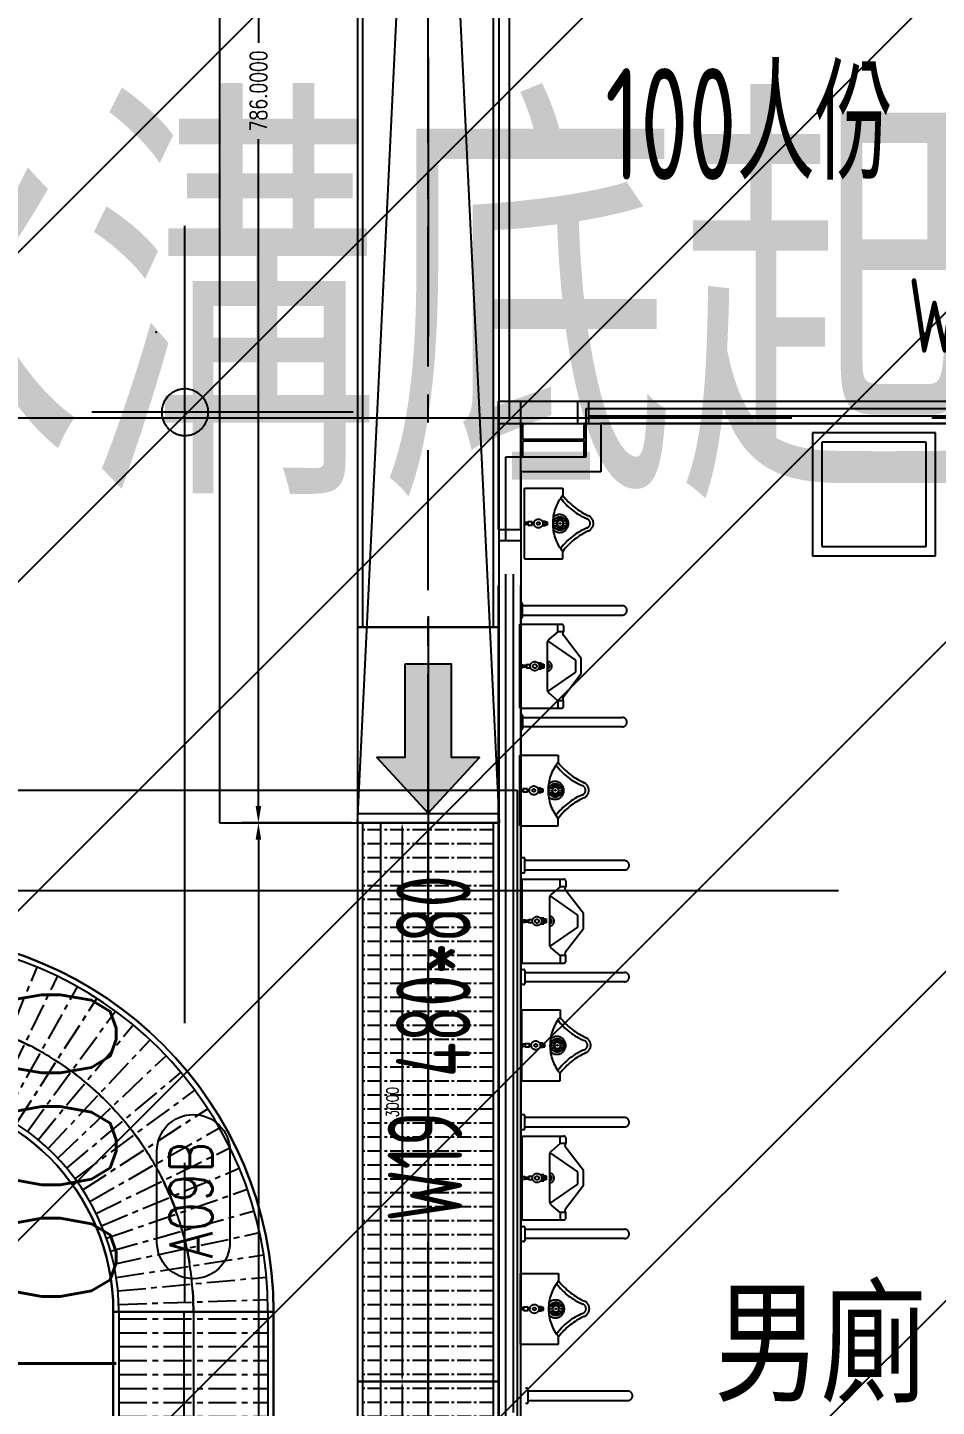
# Model space of a CAD drawing. Extents: x -40736 to 367926, y -65544 to 37405.
# Drawn here: x 345106 to 345594, y -50874 to -50134 of the extents above; entities that cross this region are included whole.
import ezdxf
from ezdxf.enums import TextEntityAlignment as Align

# ---------------------------------------------------------------- set-up
doc = ezdxf.new("R2010")
doc.units = 0
doc.header["$LTSCALE"] = 600
doc.header["$MEASUREMENT"] = 0
doc.linetypes.add('CENTER', pattern=[2, 1.25, -0.25, 0.25, -0.25])
doc.linetypes.add('CENTER2', pattern=[1.125, 0.75, -0.125, 0.125, -0.125])
doc.layers.get('0').update_dxf_attribs({"linetype": 'CONTINUOUS'})
doc.layers.get('DEFPOINTS').update_dxf_attribs({"linetype": 'CONTINUOUS'})
for name, color, linetype in [('0-1F_OHCV', 6, 'CONTINUOUS'), ('0-CV-DIM', 3, 'CONTINUOUS'), ('0-DC_Line', 142, 'CONTINUOUS'), ('0-架台', 232, 'CONTINUOUS'), ('0-機台細部', 7, 'CONTINUOUS'), ('0-機號', 4, 'CONTINUOUS'), ('0-滾筒細部', 3, 'CONTINUOUS'), ('0-維修步道', 253, 'CONTINUOUS'), ('1FL OHCV', 6, 'CONTINUOUS'), ('底圖', 253, 'CONTINUOUS'), ('規劃圖', 253, 'CONTINUOUS')]:
    doc.layers.add(name, color=color, linetype=linetype)
doc.styles.add('AEH', font='SIMPLEX.SHX', dxfattribs={"bigfont": 'AE.SHX'})
doc.styles.add('CHINESET', font='ISOCP.SHX', dxfattribs={"width": 0.7, "bigfont": 'CHINESET.SHX'})
doc.styles.get("Standard").update_dxf_attribs({"font": 'txt.shx', "width": 0.75, "bigfont": 'chineset.shx'})
doc.styles.add('SUNG', font='txt.shx', dxfattribs={"width": 0.8, "bigfont": 'chineset.shx'})
doc.dimstyles.get("Standard").update_dxf_attribs({"dimtxt": 0.18, "dimasz": 0.18, "dimexe": 0.18, "dimexo": 0.0625, "dimgap": 0.09, "dimtad": 0, "dimtih": 1, "dimtoh": 1, "dimdec": 4, "dimzin": 0, "dimdsep": 46, "dimtxsty": 'Standard', "dimcen": 0.09, "dimadec": 0, "dimazin": 0, "dimtfac": 1, "dimtdec": 4, "dimtofl": 0, "dimtmove": 0, "dimatfit": 3, "dimfxl": 0, "dimtolj": 1, "dimtzin": 0, "dimarcsym": 0})

# ---------------------------------------------------------------- blocks, each defined once
blk = doc.blocks.new('90curve')
for p, q in [((-1170, 0), (-2030, 0)), ((0, -1170), (0, -2030))]:
    blk.add_line(p, q)
for points in [[(-2030, 0), (-1170, 0), (-1170, 600), (-2030, 600)], [(0, -2030), (600, -2030), (600, -1170), (0, -1170)]]:
    blk.add_lwpolyline(points, close=True)
for radius in [2030, 1170]:
    blk.add_arc((0, 0), radius, 180, 270)
at = {"linetype": 'CENTER'}
blk.add_arc((0, 0), 1600, 180, 270, dxfattribs=at)
blk.add_point((0, 0))
blk = doc.blocks.new('CURVE_90')
for p, q in [((1600, 1170), (1600, 2030)), ((1600, 2000), (2200, 2000)), ((1600, 1200), (2200, 1200)), ((430, 0), (-430, 0)), ((-400, 0), (-400, -600)), ((400, 0), (400, -600))]:
    blk.add_line(p, q)
at = {"color": 1}
for p, q in [((1600, 1600), (2200, 1600)), ((0, 0), (0, -600))]:
    blk.add_line(p, q, dxfattribs=at)
for points in [[(1600, 1170), (2200, 1170), (2200, 2030), (1600, 2030)], [(-430, 0), (-430, -600), (430, -600), (430, 0)]]:
    blk.add_lwpolyline(points, close=True)
for radius in [2030, 2000, 1200, 1170]:
    blk.add_arc((1600, 0), radius, 90, 180)
at = {"color": 1, "linetype": 'CENTER'}
blk.add_arc((1600, 0), 1600, 90, 180, dxfattribs=at)
blk.add_point((1600, 0))
at = {"layer": '0-滾筒細部', "color": 1, "linetype": 'CENTER', "ltscale": 0.2}
for p, q in [((1560.7, 1199.4), (1534.6, 1998.9)), ((1637.5, 1200), (1637.5, 2000)), ((1712.5, 1200), (1712.5, 2000)), ((1787.5, 1200), (1787.5, 2000)), ((1862.5, 1200), (1862.5, 2000)), ((1937.5, 1200), (1937.5, 2000)), ((2012.5, 1200), (2012.5, 2000)), ((2087.5, 1200), (2087.5, 2000)), ((2162.5, 1200), (2162.5, 2000)), ((1274.9, 1155.1), (1058.1, 1925.2)), ((1345.2, 1172.6), (1175.3, 1954.4)), ((1416.5, 1185.9), (1294.1, 1976.5)), ((1488.4, 1194.8), (1414, 1991.3)), ((1205.7, 1133.4), (942.8, 1889)), ((1072, 1077.6), (719.9, 1796)), ((1138, 1107.5), (830, 1845.8)), ((1007.9, 1043.7), (613.1, 1739.6)), ((945.9, 1006.1), (509.9, 1676.8)), ((886.4, 964.7), (410.6, 1607.9)), ((829.4, 919.9), (315.7, 1533.2)), ((775.3, 871.7), (225.5, 1452.8)), ((724.2, 820.3), (140.3, 1367.2)), ((676.2, 765.9), (60.4, 1276.6)), ((631.7, 708.8), (-13.9, 1181.3)), ((590.6, 649), (-82.3, 1081.7)), ((553.3, 586.9), (-144.5, 978.1)), ((519.8, 522.6), (-200.4, 871)), ((490.2, 456.4), (-249.7, 760.7)), ((464.7, 388.6), (-292.2, 647.6)), ((443.3, 319.3), (-327.9, 532.2)), ((426.1, 248.9), (-356.5, 414.8)), ((413.2, 177.6), (-378, 296)), ((404.7, 105.6), (-392.2, 176)), ((400.6, 39.3), (-398.9, 65.4)), ((-400, -37.5), (400, -37.5)), ((-400, -112.5), (400, -112.5)), ((-400, -187.5), (400, -187.5)), ((-400, -262.5), (400, -262.5)), ((-400, -337.5), (400, -337.5)), ((-400, -412.5), (400, -412.5)), ((-400, -487.5), (400, -487.5)), ((-400, -562.5), (400, -562.5))]:
    blk.add_line(p, q, dxfattribs=at)
blk = doc.blocks.new('A$C77002C3D')
at = {"layer": '0-1F_OHCV'}
blk.add_line((6418.86639, 8783.91629), (27043.86633, 8783.91629), dxfattribs=at)
at = {"layer": '0-機號'}
blk.add_lwpolyline([(27906.84195, 8538.06339), (27416.94868, 8538.06339, -1), (27416.94868, 8929.76919), (27906.84195, 8929.76919, -1)], format="xyb", close=True, dxfattribs=at)
at = {"layer": '0-1F_OHCV', "xscale": -1}
blk.add_blockref('90curve', (27043.86633, 10333.91631), dxfattribs=at)
at = {"layer": '0-機台細部', "rotation": 180}
blk.add_blockref('CURVE_90', (28643.86633, 10333.91631), dxfattribs=at)
at = {"layer": '0-機號', "width": 0.8}
blk.add_text('A09B', height=230.4, dxfattribs=at).set_placement((27643.30888, 8747.61389), align=Align.MIDDLE)
blk = doc.blocks.new('platform')
at = {"layer": '0-架台'}
for p, q in [((3250, -10894.1), (44775.6, -10894.1)), ((44775.6, -10894.1), (44775.6, -38044.1))]:
    blk.add_line(p, q, dxfattribs=at)
blk = doc.blocks.new('MT_DC_Line')
at = {"layer": '0-維修步道'}
blk.add_lwpolyline([(31150, 10322), (91660, 10322), (91660, 11822), (31150, 11822)], close=True, dxfattribs=at)
blk = doc.blocks.new('roller_FF')
at = {"color": 1, "linetype": 'CENTER', "ltscale": 0.1}
blk.add_line((0, -350), (0, 350), dxfattribs=at)
blk = doc.blocks.new('*D93')
at = {"layer": '0-滾筒細部', "color": 0, "lineweight": -2}
for p, q in [((0, 360), (0, 120)), ((3000, 360), (3000, 120)), ((2970, 140), (30, 140))]:
    blk.add_line(p, q, dxfattribs=at)
at = {"layer": '0-滾筒細部', "color": 0}
for points in [[(30, 145), (30, 135), (0, 140)], [(2970, 145), (2970, 135), (3000, 140)]]:
    blk.add_solid(points, dxfattribs=at)
at = {"layer": 'DEFPOINTS', "color": 0}
for p in [(0, 380), (3000, 380), (0, 140)]:
    blk.add_point(p, dxfattribs=at)
at = {"layer": '0-滾筒細部', "color": 0, "insert": (1500, 192), "char_height": 64, "attachment_point": 5}
blk.add_mtext('\\A1;3000', dxfattribs=at)
blk = doc.blocks.new('*D508')
at = {"layer": '0-CV-DIM', "color": 0, "lineweight": -2}
for p, q in [((1110.95, 4653), (1051.96, 4653)), ((1060.96, 4644), (1060.96, 4285.87)), ((1060.96, 3876), (1060.96, 4234.12)), ((1110.95, 3867), (1051.96, 3867))]:
    blk.add_line(p, q, dxfattribs=at)
at = {"layer": '0-CV-DIM', "color": 0}
for points in [[(1059.46, 4644), (1062.46, 4644), (1060.96, 4653)], [(1059.46, 3876), (1062.46, 3876), (1060.96, 3867)]]:
    blk.add_solid(points, dxfattribs=at)
at = {"layer": 'DEFPOINTS', "color": 0}
for p in [(1060.96, 4653), (1114.08, 4653), (1114.08, 3867)]:
    blk.add_point(p, dxfattribs=at)
at = {"layer": '0-CV-DIM', "color": 0, "insert": (1060.96, 4260), "char_height": 9, "attachment_point": 5, "rotation": 90}
blk.add_mtext('\\A1;786.0000', dxfattribs=at)
blk = doc.blocks.new('GO-1')
blk.add_hatch(color=254).paths.add_polyline_path([(0, 0), (-2.75, -3), (-1.25, -3), (-1.25, -8), (1.25, -8), (1.25, -3), (2.75, -3)])
at = {"color": 254}
blk.add_lwpolyline([(1.25, -8), (1.25, -3), (2.75, -3), (0, 0), (-2.75, -3), (-1.25, -3), (-1.25, -8)], close=True, dxfattribs=at)
blk = doc.blocks.new('*D514')
at = {"layer": '0-CV-DIM', "color": 0, "lineweight": -2}
for p, q in [((1105.95, 3867), (1051.96, 3867)), ((1060.96, 3858), (1060.96, 3294)), ((1060.96, 2676), (1060.96, 3240)), ((1110.95, 2667), (1051.96, 2667))]:
    blk.add_line(p, q, dxfattribs=at)
at = {"layer": '0-CV-DIM', "color": 0}
for points in [[(1059.46, 3858), (1062.46, 3858), (1060.96, 3867)], [(1059.46, 2676), (1062.46, 2676), (1060.96, 2667)]]:
    blk.add_solid(points, dxfattribs=at)
at = {"layer": 'DEFPOINTS', "color": 0}
for p in [(1109.08, 3867), (1060.96, 2667), (1114.08, 2667)]:
    blk.add_point(p, dxfattribs=at)
at = {"layer": '0-CV-DIM', "color": 0, "insert": (1060.96, 3267), "char_height": 9, "attachment_point": 5, "rotation": 90}
blk.add_mtext('\\A1;1200.0000', dxfattribs=at)
blk = doc.blocks.new('A$C5B683CB5')
for p, q in [((0, 730), (6810, 730)), ((0, 30), (6810, 30))]:
    blk.add_line(p, q)
at = {"color": 1, "linetype": 'CENTER'}
blk.add_line((-1000, 380), (6810, 380), dxfattribs=at)
for points in [[(0, 760), (-1000, 760), (-1000, 0), (0, 0)], [(0, 0), (6810, 0), (6810, 760), (0, 760)]]:
    blk.add_lwpolyline(points, close=True)
blk = doc.blocks.new('CV_3000L_FF')
for p, q in [((0, 350), (3000, 350)), ((0, -350), (3000, -350))]:
    blk.add_line(p, q)
at = {"color": 1, "linetype": 'CENTER'}
blk.add_line((0, 0), (3000, 0), dxfattribs=at)
blk.add_lwpolyline([(0, -380), (3000, -380), (3000, 380), (0, 380)], close=True)
at = {"layer": '0-滾筒細部'}
for p in [(37.5, 0), (112.5, 0), (187.5, 0), (262.5, 0), (337.5, 0), (412.5, 0), (487.5, 0), (562.5, 0), (637.5, 0), (712.5, 0), (787.5, 0), (862.5, 0), (937.5, 0), (1012.5, 0), (1087.5, 0), (1162.5, 0), (1237.5, 0), (1312.5, 0), (1387.5, 0), (1462.5, 0), (1537.5, 0), (1612.5, 0), (1687.5, 0), (1762.5, 0), (1837.5, 0), (1912.5, 0), (1987.5, 0), (2062.5, 0), (2137.5, 0), (2212.5, 0), (2287.5, 0), (2362.5, 0), (2437.5, 0), (2512.5, 0), (2587.5, 0), (2662.5, 0), (2737.5, 0), (2812.5, 0), (2887.5, 0), (2962.5, 0)]:
    blk.add_blockref('roller_FF', p, dxfattribs=at)
dim = blk.add_linear_dim(base=(0, 140), p1=(3000, 380), p2=(0, 380), dimstyle='Standard', override={"dimscale": 20}, dxfattribs=at)
dim.commit()
dim.dimension.update_dxf_attribs({"geometry": '*D93', "text_midpoint": (1500, 192)})
blk = doc.blocks.new('A$C1C6605B1')
blk.add_lwpolyline([(1126.57952, 1467), (1126.57952, 3867)])
at = {"layer": '0-DC_Line', "linetype": 'CENTER'}
blk.add_line((1152.07952, 9978), (1152.07952, 1467), dxfattribs=at)
at = {"layer": '0-DC_Line'}
for p, q in [((1114.07952, 3867), (1152.07952, 4653)), ((1152.07952, 4653), (1190.07952, 3867))]:
    blk.add_line(p, q, dxfattribs=at)
blk.add_lwpolyline([(1190.07952, 1467), (1190.07952, 9918), (1114.07952, 9918), (1114.07952, 1467)], close=True, dxfattribs=at)
at = {"layer": '1FL OHCV'}
blk.add_line((1190.07952, 3867), (1114.07952, 3867), dxfattribs=at)
at = {"layer": '0-DC_Line', "xscale": 9.999999997671694, "yscale": 9.999999997671694, "zscale": 9.999999997671694, "rotation": 180}
blk.add_blockref('GO-1', (1152.07952, 3872.10844), dxfattribs=at)
at = {"layer": '0-機台細部', "xscale": 0.09999999997671694, "yscale": 0.09999999997671694, "zscale": 0.09999999997671694, "rotation": 90}
for name, p in [('A$C5B683CB5', (1190.07958, 3972.0001)), ('CV_3000L_FF', (1152.07952, 3567)), ('CV_3000L_FF', (1152.07952, 3267))]:
    blk.add_blockref(name, p, dxfattribs=at)
at = {"layer": '規劃圖', "xscale": 0.09999999997671694, "yscale": 0.09999999997671694, "zscale": 0.09999999997671694}
blk.add_blockref('platform', (-3277.72048, 4973.90789), dxfattribs=at)
at = {"layer": '規劃圖', "xscale": 0.09999999997671694, "yscale": 0.09999999997671694, "zscale": 0.09999999997671694, "rotation": 90}
for name, p in [('MT_DC_Line', (2222.27952, 751.99999)), ('A$C77002C3D', (1899.47115, 900.11336))]:
    blk.add_blockref(name, p, dxfattribs=at)
at = {"layer": '0-CV-DIM'}
for base, p1, p2, override, picture, middle in [((1060.96166, 4653), (1114.07952, 3867), (1114.07952, 4653), {"dimscale": 50, "dimtmove": 1}, '*D508', (1060.96166, 4260)), ((1060.96166, 2666.99999), (1109.07952, 3867), (1114.07952, 2666.99999), {"dimscale": 50}, '*D514', (1060.96166, 3266.99999))]:
    dim = blk.add_linear_dim(base=base, p1=p1, p2=p2, angle=90, dimstyle='Standard', override=override, dxfattribs=at)
    dim.commit()
    dim.dimension.update_dxf_attribs({"geometry": picture, "text_midpoint": middle})

msp = doc.modelspace()

# ---------------------------------------------------------------- hatches: boundary and pattern name
at = {"layer": '底圖'}
h = msp.add_hatch(dxfattribs=at)
h.set_pattern_fill('ANSI31', color=253, scale=1000, style=0)
h.set_pattern_definition([(45, (309308.72, -68899.45), (-88.38835, 88.38835), [])])
h.paths.add_polyline_path([(337466.29017, -53718.31705), (346391.28917, -53718.31705), (346391.28917, -49643.31765), (337466.29017, -49643.31765)])

# ---------------------------------------------------------------- linework, layer by layer
at = {"layer": '底圖', "linetype": 'CENTER2'}
for p, q in [((345364.77426, -50343.33166), (345364.77426, -50043.34478)), ((345190.55577, -50440.33166), (345190.55577, -50240.33166)), ((345358.78957, -50334.33166), (345401.28957, -50334.33166)), ((345358.78957, -50403.33166), (345358.78957, -50334.33166)), ((345370.78957, -50403.33166), (345370.78957, -50334.33166)), ((345401.28957, -50334.33166), (345401.28957, -50346.33166)), ((345401.28957, -50334.33166), (345881.28957, -50334.33166)), ((345407.28957, -50346.33166), (345407.28957, -50334.33166)), ((345280.76161, -50340.33166), (345140.55577, -50340.33166)), ((345190.55577, -51343.33166), (345190.55577, -50340.33166)), ((345405.78957, -50364.36706), (345405.78957, -50338.33166)), ((345405.78957, -50338.33166), (346376.78957, -50338.33166)), ((345407.28957, -50338.33166), (345875.28957, -50338.33166)), ((345407.28957, -50342.33166), (345875.28957, -50342.33166)), ((344391.28957, -50343.33166), (347391.28957, -50343.33166)), ((344391.28957, -50343.33166), (347391.28957, -50343.33166)), ((345358.78957, -50346.33166), (345401.28957, -50346.33166)), ((345370.78957, -50346.36706), (345370.78957, -50364.36706)), ((345371.88957, -50346.36706), (345370.78957, -50346.36706)), ((345371.88957, -50346.69586), (345370.78957, -50347.79586)), ((345371.88957, -50348.46362), (345370.78957, -50349.56362)), ((345371.88957, -50355.01706), (345371.88957, -50346.36706)), ((345401.28957, -50346.33166), (345881.28957, -50346.33166)), ((345405.78957, -50346.36706), (345404.68957, -50346.36706)), ((345404.68957, -50346.36706), (345404.68957, -50355.01706)), ((345405.78957, -50346.38343), (345404.68957, -50347.48343)), ((345405.78957, -50349.91896), (345404.68957, -50351.01896)), ((345405.78957, -50364.36706), (345405.78957, -50346.36706)), ((346368.7378, -50346.33166), (345413.78957, -50346.33166)), ((345413.78957, -50346.33166), (345413.78957, -50372.36706)), ((345371.88957, -50351.99916), (345370.78957, -50353.09916)), ((345371.88957, -50353.76692), (345370.78957, -50354.86692)), ((345371.88957, -50357.30246), (345370.78957, -50358.40246)), ((345404.68957, -50355.01706), (345371.88957, -50355.01706)), ((345371.88957, -50364.36706), (345371.88957, -50355.71706)), ((345371.88957, -50355.71706), (345404.68957, -50355.71706)), ((345374.17496, -50355.01706), (345373.47496, -50355.71706)), ((345375.94273, -50355.01706), (345375.24273, -50355.71706)), ((345379.47826, -50355.01706), (345378.77826, -50355.71706)), ((345381.24603, -50355.01706), (345380.54603, -50355.71706)), ((345384.78157, -50355.01706), (345384.08157, -50355.71706)), ((345386.54933, -50355.01706), (345385.84933, -50355.71706)), ((345390.08487, -50355.01706), (345389.38487, -50355.71706)), ((345391.85263, -50355.01706), (345391.15263, -50355.71706)), ((345395.38817, -50355.01706), (345394.68817, -50355.71706)), ((345397.15593, -50355.01706), (345396.45593, -50355.71706)), ((345400.69147, -50355.01706), (345399.99147, -50355.71706)), ((345402.45923, -50355.01706), (345401.75923, -50355.71706)), ((345405.78957, -50351.68673), (345404.68957, -50352.78673)), ((345405.78957, -50355.22226), (345404.68957, -50356.32226)), ((345404.68957, -50355.71706), (345404.68957, -50364.36706)), ((345405.78957, -50356.99003), (345404.68957, -50358.09003)), ((345593.3293, -50351.48898, 0.01), (345527.3293, -50351.48898, 0.01)), ((345527.3293, -50351.48898, 0.01), (345527.3293, -50417.48898, 0.01)), ((345588.3293, -50356.48898, 0.01), (345532.3293, -50356.48898, 0.01)), ((345532.3293, -50356.48898, 0.01), (345532.3293, -50412.48898, 0.01)), ((345588.3293, -50412.48898, 0.01), (345588.3293, -50356.48898, 0.01)), ((345593.3293, -50417.48898, 0.01), (345593.3293, -50351.48898, 0.01)), ((345362.78957, -50934.33166), (345362.78957, -50364.36706)), ((345362.78957, -50364.36706), (345405.78957, -50364.36706)), ((345371.88957, -50359.07023), (345370.78957, -50360.17023)), ((345371.88957, -50362.60576), (345370.78957, -50363.70576)), ((345370.78957, -50364.36706), (345371.88957, -50364.36706)), ((345405.78957, -50360.52556), (345404.68957, -50361.62556)), ((345405.78957, -50362.29333), (345404.68957, -50363.39333)), ((345404.68957, -50364.36706), (345405.78957, -50364.36706)), ((345413.78957, -50372.36706), (345370.78957, -50372.36706)), ((345370.78957, -50372.36706), (345370.78957, -50926.33166)), ((345372.76119, -50419.07988), (345372.76119, -50381.07988)), ((345372.76119, -50381.07988), (345393.26119, -50381.07988)), ((345393.26119, -50381.07988), (345393.26119, -50385.07988)), ((345373.03123, -50399.23687), (345372.76119, -50398.95618)), ((345373.03123, -50400.92289), (345372.76119, -50401.20358)), ((345373.03123, -50400.92289), (345373.03123, -50399.23687)), ((345374.50204, -50399.51757), (345373.03123, -50399.51757)), ((345374.50204, -50400.64219), (345373.03123, -50400.64219)), ((345376.91145, -50399.23687), (345374.50204, -50399.23687)), ((345374.50204, -50399.23687), (345374.50204, -50400.92289)), ((345374.50204, -50400.92289), (345376.91145, -50400.92289)), ((345376.91145, -50400.92289), (345376.91145, -50399.23687)), ((345376.91145, -50399.51757), (345377.91404, -50399.51757)), ((345377.91404, -50400.64219), (345376.91145, -50400.64219)), ((345384.12082, -50398.95618), (345382.38258, -50398.95618)), ((345382.38258, -50401.11002), (345384.12082, -50401.11002)), ((345382.56992, -50399.424), (345384.12082, -50399.424)), ((345382.5944, -50400.64219), (345384.12082, -50400.64219)), ((345384.12082, -50401.11002), (345384.12082, -50398.95618)), ((345385.19312, -50399.33044), (345384.12082, -50399.33044)), ((345384.12082, -50399.424), (345385.19312, -50399.424)), ((345385.19312, -50399.79827), (345384.12082, -50399.79827)), ((345384.12082, -50400.45506), (345385.19312, -50400.45506)), ((345384.12082, -50400.82932), (345385.19312, -50400.82932)), ((345385.19312, -50400.82932), (345385.19312, -50399.33044)), ((345388.69633, -50399.85973), (345390.58925, -50400.07621)), ((345390.58925, -50400.07621), (345388.69633, -50400.29269)), ((345390.75504, -50399.45747), (345389.00748, -50398.69849)), ((345389.00748, -50401.45393), (345390.75504, -50400.69495)), ((345389.22397, -50398.32353), (345390.75504, -50399.45747)), ((345390.75504, -50400.69495), (345389.22397, -50401.82889)), ((345391.20799, -50399.00452), (345390.07405, -50397.47345)), ((345390.07405, -50402.67897), (345391.20799, -50401.1479)), ((345390.44901, -50397.25696), (345391.20799, -50399.00452)), ((345391.20799, -50401.1479), (345390.44901, -50402.89546)), ((345391.82673, -50398.83873), (345391.61025, -50396.94581)), ((345391.61025, -50403.20661), (345391.82673, -50401.31369)), ((345392.04321, -50396.94581), (345391.82673, -50398.83873)), ((345391.82673, -50401.31369), (345392.04321, -50403.20661)), ((345392.44547, -50399.00452), (345393.20445, -50397.25696)), ((345393.57941, -50397.47345), (345392.44547, -50399.00452)), ((345393.20445, -50402.89546), (345392.44547, -50401.1479)), ((345392.44547, -50401.1479), (345393.57941, -50402.67897)), ((345392.89842, -50399.45747), (345394.42949, -50398.32353)), ((345394.64598, -50398.69849), (345392.89842, -50399.45747)), ((345394.42949, -50401.82889), (345392.89842, -50400.69495)), ((345392.89842, -50400.69495), (345394.64598, -50401.45393)), ((345393.06421, -50400.07621), (345394.95713, -50399.85973)), ((345394.95713, -50400.29269), (345393.06421, -50400.07621)), ((345358.78957, -50403.33166), (345370.78957, -50403.33166)), ((345358.78957, -50883.33166), (345358.78957, -50403.33166)), ((345370.78957, -50409.33166), (345358.78957, -50409.33166)), ((345362.78957, -50877.33166), (345362.78957, -50409.33166)), ((345366.78957, -50877.33166), (345366.78957, -50409.33166)), ((345370.78957, -50883.33166), (345370.78957, -50403.33166)), ((345393.26119, -50419.07988), (345393.26119, -50415.07988)), ((345532.3293, -50412.48898, 0.01), (345588.3293, -50412.48898, 0.01)), ((345372.76119, -50419.07988), (345393.26119, -50419.07988)), ((345527.3293, -50417.48898, 0.01), (345593.3293, -50417.48898, 0.01)), ((345371.25156, -50442.73408), (345370.25156, -50442.73408)), ((345371.75156, -50450.23408), (345371.75156, -50443.23408)), ((345425.25156, -50444.23408), (345371.75156, -50444.23408)), ((345370.25156, -50450.73408), (345371.25156, -50450.73408)), ((345371.75156, -50449.23408), (345425.25156, -50449.23408)), ((345370.25156, -50454.21601), (345392.72542, -50454.21601)), ((345370.25156, -50499.21601), (345370.25156, -50454.21601)), ((345390.7041, -50458.2352), (345385.96905, -50462.21128)), ((345390.7041, -50458.2352), (345390.7041, -50454.1693)), ((345393.72542, -50458.2352), (345390.7041, -50458.2352)), ((345393.38774, -50458.78476), (345393.72542, -50458.2352)), ((345403.25156, -50472.62516), (345393.44802, -50459.91915)), ((345393.72542, -50455.21601), (345393.72542, -50458.2352)), ((345384.89825, -50464.50872), (345384.89825, -50488.95944)), ((345400.23252, -50473.44249), (345385.24204, -50463.03239)), ((345370.25156, -50475.96137), (345371.87948, -50475.96137)), ((345371.64725, -50475.96137), (345371.64725, -50477.50679)), ((345371.87948, -50475.96137), (345371.87948, -50477.50679)), ((345373.62351, -50475.96137), (345373.62351, -50477.50679)), ((345375.94585, -50475.96137), (345373.62351, -50475.96137)), ((345373.97186, -50477.50679), (345373.97186, -50475.96137)), ((345381.87237, -50475.06598), (345380.09011, -50475.06598)), ((345381.87237, -50475.47384), (345380.36285, -50475.47384)), ((345380.62305, -50476.04262), (345381.87237, -50476.04262)), ((345381.87237, -50478.15682), (345381.87237, -50475.06598)), ((345381.87237, -50475.5551), (345383.14966, -50475.5551)), ((345383.16212, -50475.7992), (345381.88484, -50475.7992)), ((345383.14966, -50475.5551), (345383.14966, -50477.6693)), ((345400.23252, -50479.94282), (345400.23252, -50473.44249)), ((345403.25156, -50480.75537), (345403.25156, -50472.62516)), ((345371.87948, -50477.50679), (345370.25156, -50477.50679)), ((345371.87948, -50476.20513), (345373.62351, -50476.20513)), ((345373.62351, -50477.26143), (345371.87948, -50477.26143)), ((345373.62351, -50477.50679), (345375.94585, -50477.50679)), ((345380.22326, -50478.15682), (345381.87237, -50478.15682)), ((345381.87237, -50477.75055), (345380.47002, -50477.75055)), ((345380.644, -50477.26143), (345381.87237, -50477.26143)), ((345381.87237, -50476.6114), (345380.70985, -50476.6114)), ((345383.14966, -50477.6693), (345381.87237, -50477.6693)), ((345383.16212, -50476.36798), (345381.88484, -50476.36798)), ((345381.88484, -50476.93676), (345383.16212, -50476.93676)), ((345383.16212, -50477.42587), (345381.88484, -50477.42587)), ((345385.24204, -50490.35292), (345400.23252, -50479.94282)), ((345403.25156, -50480.75537), (345393.44463, -50493.54829)), ((345390.7041, -50495.23296), (345385.96905, -50491.25688)), ((345390.7041, -50495.23296), (345390.7041, -50499.21601)), ((345393.72542, -50495.23296), (345390.7041, -50495.23296)), ((345393.38592, -50494.67967), (345393.72542, -50495.23296)), ((345393.72542, -50498.21601), (345393.72542, -50495.23296)), ((345370.25156, -50499.21601), (345392.72542, -50499.21601)), ((345370.25156, -50502.73408), (345371.25156, -50502.73408)), ((345371.75156, -50503.23408), (345371.75156, -50510.23408)), ((345371.75156, -50504.23408), (345425.25156, -50504.23408)), ((345371.25156, -50510.73408), (345370.25156, -50510.73408)), ((345425.25156, -50509.23408), (345371.75156, -50509.23408)), ((345370.28271, -50562.39573), (345370.28271, -50524.39573)), ((345370.28271, -50524.39573), (345390.78271, -50524.39573)), ((345390.78271, -50524.39573), (345390.78271, -50528.39573)), ((345370.55276, -50542.55272), (345370.28271, -50542.27202)), ((345370.55276, -50544.23873), (345370.55276, -50542.55272)), ((345374.43298, -50542.55272), (345372.02357, -50542.55272)), ((345372.02357, -50542.55272), (345372.02357, -50544.23873)), ((345374.43298, -50544.23873), (345374.43298, -50542.55272)), ((345381.64234, -50542.27202), (345379.90411, -50542.27202)), ((345381.64234, -50544.42586), (345381.64234, -50542.27202)), ((345382.71465, -50542.64629), (345381.64234, -50542.64629)), ((345382.71465, -50544.14517), (345382.71465, -50542.64629)), ((345388.27657, -50542.77332), (345386.52901, -50542.01434)), ((345386.74549, -50541.63938), (345388.27657, -50542.77332)), ((345388.72952, -50542.32037), (345387.59558, -50540.78929)), ((345387.97054, -50540.57281), (345388.72952, -50542.32037)), ((345389.34826, -50542.15458), (345389.13177, -50540.26166)), ((345389.56474, -50540.26166), (345389.34826, -50542.15458)), ((345389.967, -50542.32037), (345390.72597, -50540.57281)), ((345391.10094, -50540.78929), (345389.967, -50542.32037)), ((345390.41994, -50542.77332), (345391.95102, -50541.63938)), ((345392.1675, -50542.01434), (345390.41994, -50542.77332)), ((345370.55276, -50544.23873), (345370.28271, -50544.51943)), ((345372.02357, -50542.83342), (345370.55276, -50542.83342)), ((345372.02357, -50543.95804), (345370.55276, -50543.95804)), ((345372.02357, -50544.23873), (345374.43298, -50544.23873)), ((345374.43298, -50542.83342), (345375.43556, -50542.83342)), ((345375.43556, -50543.95804), (345374.43298, -50543.95804)), ((345379.90411, -50544.42586), (345381.64234, -50544.42586)), ((345380.09144, -50542.73985), (345381.64234, -50542.73985)), ((345380.11592, -50543.95804), (345381.64234, -50543.95804)), ((345381.64234, -50542.73985), (345382.71465, -50542.73985)), ((345382.71465, -50543.11411), (345381.64234, -50543.11411)), ((345381.64234, -50543.77091), (345382.71465, -50543.77091)), ((345381.64234, -50544.14517), (345382.71465, -50544.14517)), ((345386.21786, -50543.17557), (345388.11078, -50543.39206)), ((345388.11078, -50543.39206), (345386.21786, -50543.60854)), ((345386.52901, -50544.76978), (345388.27657, -50544.0108)), ((345388.27657, -50544.0108), (345386.74549, -50545.14474)), ((345387.59558, -50545.99482), (345388.72952, -50544.46374)), ((345388.72952, -50544.46374), (345387.97054, -50546.2113)), ((345389.13177, -50546.52246), (345389.34826, -50544.62953)), ((345389.34826, -50544.62953), (345389.56474, -50546.52246)), ((345390.72597, -50546.2113), (345389.967, -50544.46374)), ((345389.967, -50544.46374), (345391.10094, -50545.99482)), ((345391.95102, -50545.14474), (345390.41994, -50544.0108)), ((345390.41994, -50544.0108), (345392.1675, -50544.76978)), ((345390.58573, -50543.39206), (345392.47866, -50543.17557)), ((345392.47866, -50543.60854), (345390.58573, -50543.39206)), ((345370.28271, -50562.39573), (345390.78271, -50562.39573)), ((345390.78271, -50562.39573), (345390.78271, -50558.39573)), ((345372.45601, -50579.60572), (345371.45601, -50579.60572)), ((345372.95601, -50587.10572), (345372.95601, -50580.10572)), ((345426.45601, -50581.10572), (345372.95601, -50581.10572)), ((345372.95601, -50586.10572), (345426.45601, -50586.10572)), ((345371.45601, -50587.60572), (345372.45601, -50587.60572)), ((345371.45601, -50591.08765), (345393.92986, -50591.08765)), ((345371.45601, -50636.08765), (345371.45601, -50591.08765)), ((345391.90854, -50595.10684), (345391.90854, -50591.04094)), ((345394.92986, -50592.08765), (345394.92986, -50595.10684)), ((360391.28956, -50597.33166), (332391.28957, -50597.33166)), ((345386.10269, -50601.38036), (345386.10269, -50625.83108)), ((345401.43697, -50610.31413), (345386.44649, -50599.90402)), ((345391.90854, -50595.10684), (345387.1735, -50599.08292)), ((345394.92986, -50595.10684), (345391.90854, -50595.10684)), ((345394.59218, -50595.6564), (345394.92986, -50595.10684)), ((345404.45601, -50609.4968), (345394.65247, -50596.79079)), ((345371.45601, -50612.83301), (345373.08393, -50612.83301)), ((345373.08393, -50614.37843), (345371.45601, -50614.37843)), ((345372.85169, -50612.83301), (345372.85169, -50614.37843)), ((345373.08393, -50612.83301), (345373.08393, -50614.37843)), ((345373.08393, -50613.07677), (345374.82796, -50613.07677)), ((345374.82796, -50614.13307), (345373.08393, -50614.13307)), ((345374.82796, -50612.83301), (345374.82796, -50614.37843)), ((345377.1503, -50612.83301), (345374.82796, -50612.83301)), ((345374.82796, -50614.37843), (345377.1503, -50614.37843)), ((345375.17631, -50614.37843), (345375.17631, -50612.83301)), ((345383.07682, -50611.93762), (345381.29456, -50611.93762)), ((345381.42771, -50615.02846), (345383.07682, -50615.02846)), ((345383.07682, -50612.34548), (345381.5673, -50612.34548)), ((345383.07682, -50614.62219), (345381.67447, -50614.62219)), ((345381.8275, -50612.91426), (345383.07682, -50612.91426)), ((345381.84845, -50614.13307), (345383.07682, -50614.13307)), ((345383.07682, -50613.48304), (345381.9143, -50613.48304)), ((345383.07682, -50615.02846), (345383.07682, -50611.93762)), ((345383.07682, -50612.42673), (345384.35411, -50612.42673)), ((345384.35411, -50614.54094), (345383.07682, -50614.54094)), ((345384.36657, -50612.67084), (345383.08928, -50612.67084)), ((345384.36657, -50613.23962), (345383.08928, -50613.23962)), ((345383.08928, -50613.80839), (345384.36657, -50613.80839)), ((345384.36657, -50614.29751), (345383.08928, -50614.29751)), ((345384.35411, -50612.42673), (345384.35411, -50614.54094)), ((345401.43697, -50616.81446), (345401.43697, -50610.31413)), ((345404.45601, -50617.62701), (345404.45601, -50609.4968)), ((345386.44649, -50627.22456), (345401.43697, -50616.81446)), ((345404.45601, -50617.62701), (345394.64907, -50630.41993)), ((345391.90854, -50632.1046), (345387.1735, -50628.12852)), ((345394.59037, -50631.55131), (345394.92986, -50632.1046)), ((345371.45601, -50636.08765), (345393.92986, -50636.08765)), ((345391.90854, -50632.1046), (345391.90854, -50636.08765)), ((345394.92986, -50632.1046), (345391.90854, -50632.1046)), ((345394.92986, -50635.08765), (345394.92986, -50632.1046)), ((345371.45601, -50639.60572), (345372.45601, -50639.60572)), ((345372.95601, -50640.10572), (345372.95601, -50647.10572)), ((345372.95601, -50641.10572), (345426.45601, -50641.10572)), ((345426.45601, -50646.10572), (345372.95601, -50646.10572)), ((345372.45601, -50647.60572), (345371.45601, -50647.60572)), ((345371.31998, -50699.28648), (345371.31998, -50661.28648)), ((345371.31998, -50661.28648), (345391.81998, -50661.28648)), ((345391.81998, -50661.28648), (345391.81998, -50665.28648)), ((345371.59002, -50679.44347), (345371.31998, -50679.16278)), ((345371.59002, -50681.12949), (345371.31998, -50681.41018)), ((345371.59002, -50681.12949), (345371.59002, -50679.44347)), ((345373.06084, -50679.72417), (345371.59002, -50679.72417)), ((345373.06084, -50680.84879), (345371.59002, -50680.84879)), ((345375.47025, -50679.44347), (345373.06084, -50679.44347)), ((345373.06084, -50679.44347), (345373.06084, -50681.12949)), ((345373.06084, -50681.12949), (345375.47025, -50681.12949)), ((345375.47025, -50681.12949), (345375.47025, -50679.44347)), ((345375.47025, -50679.72417), (345376.47283, -50679.72417)), ((345376.47283, -50680.84879), (345375.47025, -50680.84879)), ((345382.67961, -50679.16278), (345380.94137, -50679.16278)), ((345380.94137, -50681.31662), (345382.67961, -50681.31662)), ((345381.12871, -50679.63061), (345382.67961, -50679.63061)), ((345381.15319, -50680.84879), (345382.67961, -50680.84879)), ((345382.67961, -50681.31662), (345382.67961, -50679.16278)), ((345383.75192, -50679.53704), (345382.67961, -50679.53704)), ((345382.67961, -50679.63061), (345383.75192, -50679.63061)), ((345383.75192, -50680.00487), (345382.67961, -50680.00487)), ((345382.67961, -50680.66166), (345383.75192, -50680.66166)), ((345382.67961, -50681.03592), (345383.75192, -50681.03592)), ((345383.75192, -50681.03592), (345383.75192, -50679.53704)), ((345387.25513, -50680.06633), (345389.14805, -50680.28281)), ((345389.14805, -50680.28281), (345387.25513, -50680.4993)), ((345389.31384, -50679.66407), (345387.56628, -50678.90509)), ((345387.56628, -50681.66053), (345389.31384, -50680.90155)), ((345387.78276, -50678.53013), (345389.31384, -50679.66407)), ((345389.31384, -50680.90155), (345387.78276, -50682.03549)), ((345389.76679, -50679.21112), (345388.63284, -50677.68005)), ((345388.63284, -50682.88557), (345389.76679, -50681.3545)), ((345389.00781, -50677.46356), (345389.76679, -50679.21112)), ((345389.76679, -50681.3545), (345389.00781, -50683.10206)), ((345390.38552, -50679.04533), (345390.16904, -50677.15241)), ((345390.16904, -50683.41321), (345390.38552, -50681.52029)), ((345390.60201, -50677.15241), (345390.38552, -50679.04533)), ((345390.38552, -50681.52029), (345390.60201, -50683.41321)), ((345391.00426, -50679.21112), (345391.76324, -50677.46356)), ((345392.13821, -50677.68005), (345391.00426, -50679.21112)), ((345391.76324, -50683.10206), (345391.00426, -50681.3545)), ((345391.00426, -50681.3545), (345392.13821, -50682.88557)), ((345391.45721, -50679.66407), (345392.98829, -50678.53013)), ((345393.20477, -50678.90509), (345391.45721, -50679.66407)), ((345392.98829, -50682.03549), (345391.45721, -50680.90155)), ((345391.45721, -50680.90155), (345393.20477, -50681.66053)), ((345391.623, -50680.28281), (345393.51592, -50680.06633)), ((345393.51592, -50680.4993), (345391.623, -50680.28281)), ((345391.81998, -50699.28648), (345391.81998, -50695.28648)), ((345371.31998, -50699.28648), (345391.81998, -50699.28648)), ((345372.45601, -50717.53795), (345371.45601, -50717.53795)), ((345372.95601, -50725.03795), (345372.95601, -50718.03795)), ((345426.45601, -50719.03795), (345372.95601, -50719.03795)), ((345371.45601, -50725.53795), (345372.45601, -50725.53795)), ((345372.95601, -50724.03795), (345426.45601, -50724.03795)), ((345371.45601, -50729.01988), (345393.92986, -50729.01988)), ((345371.45601, -50774.01988), (345371.45601, -50729.01988)), ((345391.90854, -50733.03907), (345387.1735, -50737.01515)), ((345391.90854, -50733.03907), (345391.90854, -50728.97317)), ((345394.92986, -50733.03907), (345391.90854, -50733.03907)), ((345394.59218, -50733.58863), (345394.92986, -50733.03907)), ((345404.45601, -50747.42903), (345394.65247, -50734.72302)), ((345394.92986, -50730.01988), (345394.92986, -50733.03907)), ((345386.10269, -50739.31259), (345386.10269, -50763.76331)), ((345401.43697, -50748.24636), (345386.44649, -50737.83626)), ((345383.07682, -50749.86985), (345381.29456, -50749.86985)), ((345383.07682, -50752.96069), (345383.07682, -50749.86985)), ((345401.43697, -50754.74669), (345401.43697, -50748.24636)), ((345404.45601, -50755.55924), (345404.45601, -50747.42903)), ((345371.45601, -50750.76524), (345373.08393, -50750.76524)), ((345373.08393, -50752.31066), (345371.45601, -50752.31066)), ((345372.85169, -50750.76524), (345372.85169, -50752.31066)), ((345373.08393, -50750.76524), (345373.08393, -50752.31066)), ((345373.08393, -50751.009), (345374.82796, -50751.009)), ((345374.82796, -50752.0653), (345373.08393, -50752.0653)), ((345374.82796, -50750.76524), (345374.82796, -50752.31066)), ((345377.1503, -50750.76524), (345374.82796, -50750.76524)), ((345374.82796, -50752.31066), (345377.1503, -50752.31066)), ((345375.17631, -50752.31066), (345375.17631, -50750.76524)), ((345381.42771, -50752.96069), (345383.07682, -50752.96069)), ((345383.07682, -50750.27771), (345381.5673, -50750.27771)), ((345383.07682, -50752.55442), (345381.67447, -50752.55442)), ((345381.8275, -50750.84649), (345383.07682, -50750.84649)), ((345381.84845, -50752.0653), (345383.07682, -50752.0653)), ((345383.07682, -50751.41527), (345381.9143, -50751.41527)), ((345383.07682, -50750.35897), (345384.35411, -50750.35897)), ((345384.35411, -50752.47317), (345383.07682, -50752.47317)), ((345384.36657, -50750.60307), (345383.08928, -50750.60307)), ((345384.36657, -50751.17185), (345383.08928, -50751.17185)), ((345383.08928, -50751.74063), (345384.36657, -50751.74063)), ((345384.36657, -50752.22974), (345383.08928, -50752.22974)), ((345384.35411, -50750.35897), (345384.35411, -50752.47317)), ((345386.44649, -50765.15679), (345401.43697, -50754.74669)), ((345404.45601, -50755.55924), (345394.64907, -50768.35216)), ((345391.90854, -50770.03683), (345387.1735, -50766.06075)), ((345391.90854, -50770.03683), (345391.90854, -50774.01988)), ((345394.92986, -50770.03683), (345391.90854, -50770.03683)), ((345394.59037, -50769.48354), (345394.92986, -50770.03683)), ((345394.92986, -50773.01988), (345394.92986, -50770.03683)), ((345371.45601, -50774.01988), (345393.92986, -50774.01988)), ((345371.45601, -50777.53795), (345372.45601, -50777.53795)), ((345372.95601, -50778.03795), (345372.95601, -50785.03795)), ((345372.95601, -50779.03795), (345426.45601, -50779.03795)), ((345372.45601, -50785.53795), (345371.45601, -50785.53795)), ((345426.45601, -50784.03795), (345372.95601, -50784.03795)), ((345370.54833, -50840.77381), (345370.54833, -50802.77381)), ((345370.54833, -50802.77381), (345391.04833, -50802.77381)), ((345391.04833, -50802.77381), (345391.04833, -50806.77381)), ((345370.81837, -50820.9308), (345370.54833, -50820.6501)), ((345370.81837, -50822.61681), (345370.54833, -50822.89751)), ((345370.81837, -50822.61681), (345370.81837, -50820.9308)), ((345372.28919, -50821.2115), (345370.81837, -50821.2115)), ((345372.28919, -50822.33612), (345370.81837, -50822.33612)), ((345374.6986, -50820.9308), (345372.28919, -50820.9308)), ((345372.28919, -50820.9308), (345372.28919, -50822.61681)), ((345372.28919, -50822.61681), (345374.6986, -50822.61681)), ((345374.6986, -50822.61681), (345374.6986, -50820.9308)), ((345374.6986, -50821.2115), (345375.70118, -50821.2115)), ((345375.70118, -50822.33612), (345374.6986, -50822.33612)), ((345381.90796, -50820.6501), (345380.16973, -50820.6501)), ((345380.16973, -50822.80395), (345381.90796, -50822.80395)), ((345380.35706, -50821.11793), (345381.90796, -50821.11793)), ((345380.38154, -50822.33612), (345381.90796, -50822.33612)), ((345381.90796, -50822.80395), (345381.90796, -50820.6501)), ((345382.98027, -50821.02437), (345381.90796, -50821.02437)), ((345381.90796, -50821.11793), (345382.98027, -50821.11793)), ((345382.98027, -50821.49219), (345381.90796, -50821.49219)), ((345381.90796, -50822.14899), (345382.98027, -50822.14899)), ((345381.90796, -50822.52325), (345382.98027, -50822.52325)), ((345382.98027, -50822.52325), (345382.98027, -50821.02437)), ((345386.48348, -50821.55365), (345388.3764, -50821.77014)), ((345388.3764, -50821.77014), (345386.48348, -50821.98662)), ((345388.54219, -50821.1514), (345386.79463, -50820.39242)), ((345386.79463, -50823.14786), (345388.54219, -50822.38888)), ((345387.01111, -50820.01746), (345388.54219, -50821.1514)), ((345388.54219, -50822.38888), (345387.01111, -50823.52282)), ((345388.99514, -50820.69845), (345387.8612, -50819.16738)), ((345387.8612, -50824.3729), (345388.99514, -50822.84183)), ((345388.23616, -50818.95089), (345388.99514, -50820.69845)), ((345388.99514, -50822.84183), (345388.23616, -50824.58939)), ((345389.61388, -50820.53266), (345389.39739, -50818.63974)), ((345389.39739, -50824.90054), (345389.61388, -50823.00762)), ((345389.83036, -50818.63974), (345389.61388, -50820.53266)), ((345389.61388, -50823.00762), (345389.83036, -50824.90054)), ((345390.23261, -50820.69845), (345390.99159, -50818.95089)), ((345391.36656, -50819.16738), (345390.23261, -50820.69845)), ((345390.99159, -50824.58939), (345390.23261, -50822.84183)), ((345390.23261, -50822.84183), (345391.36656, -50824.3729)), ((345390.68556, -50821.1514), (345392.21664, -50820.01746)), ((345392.43312, -50820.39242), (345390.68556, -50821.1514)), ((345392.21664, -50823.52282), (345390.68556, -50822.38888)), ((345390.68556, -50822.38888), (345392.43312, -50823.14786)), ((345390.85135, -50821.77014), (345392.74427, -50821.55365)), ((345392.74427, -50821.98662), (345390.85135, -50821.77014)), ((345391.04833, -50840.77381), (345391.04833, -50836.77381)), ((345370.54833, -50840.77381), (345391.04833, -50840.77381)), ((345374.24734, -50864.42682), (345373.24734, -50864.42682)), ((345374.74734, -50871.92682), (345374.74734, -50864.92682)), ((345428.24734, -50865.92682), (345374.74734, -50865.92682)), ((345373.24734, -50872.42682), (345374.24734, -50872.42682)), ((345374.74734, -50870.92682), (345428.24734, -50870.92682))]:
    msp.add_line(p, q, dxfattribs=at)
for centre, major_axis, ratio, start_param, end_param in [((345190.55577, -50340.33166), (-8.83883, 8.83883), 1, -0.785398163, 2.35619449), ((345190.55577, -50340.33166), (8.83883, 8.83883), 1, 3.926990817, 7.068583471), ((345411.48097, -50400.07988), (16.68773, 16.68773), 1, 1.667418315, 3.044970665), ((345418.28397, -50367.65176), (-22.73852, 22.73852), 1, 1.410321765, 1.975167993), ((345422.77549, -50361.62592), (26.65692, 26.65692), 1, 3.027673355, 3.504334677), ((345380.25422, -50400.07988), (-1.70186, 1.70186), 1, -0.785398163, 5.497787144), ((345380.25422, -50400.07988), (-0.56729, 0.56729), 1, -0.785398163, 5.497787144), ((345391.62748, -50400.07988), (-3.37679, 3.37679), 1, 1.525675197, 6.328306437), ((345391.76119, -50400.07988), (2.55464, 2.55464), 1, 0.7853981633975348, 7.068583470577121), ((345388.66225, -50400.07621), (0.15496, 0.15496), 1, 0.629241352, 4.083147629), ((345389.08621, -50398.49397), (0.15496, 0.15496), 1, 0.105642576, 3.559548853), ((345389.08621, -50401.65845), (0.15496, 0.15496), 1, 1.152840127, 4.606746404), ((345390.24449, -50397.33569), (0.15496, 0.15496), 1, 5.865229108, 9.319135385), ((345391.82673, -50400.07621), (0.22183, 0.22183), 1, 0.7853981634034038, 7.06858347058299), ((345391.82673, -50396.91173), (0.15496, 0.15496), 1, 5.341630332, 8.795536609), ((345393.40897, -50397.33569), (-0.15496, 0.15496), 1, 3.24723523, 6.701141506), ((345394.56725, -50398.49397), (0.15496, 0.15496), 1, 4.294432781, 7.748339058), ((345394.56725, -50401.65845), (0.15496, 0.15496), 1, 3.24723523, 6.701141507), ((345394.99121, -50400.07621), (0.15496, 0.15496), 1, 3.770834005, 7.224740282), ((345405.33063, -50399.98631), (-1.89187, 1.89187), 1, 2.737220988, 5.116760646), ((345405.33063, -50399.98631), (-3.14327, 3.14327), 1, 2.747791043, 5.035769327), ((345390.24449, -50402.81673), (0.15496, 0.15496), 1, 1.676438903, 5.13034518), ((345391.82673, -50403.24069), (-0.15496, 0.15496), 1, 0.629241352, 4.083147629), ((345418.28397, -50432.32087), (22.73852, 22.73852), 1, 1.166424661, 1.734813539), ((345393.40897, -50402.81673), (0.15496, 0.15496), 1, 2.723636454, 6.177542731), ((345421.73389, -50436.64343), (-25.25551, 25.25551), 1, -0.361014906, 0.137215287), ((345371.25156, -50443.23408), (-0.35355, 0.35355), 1, 3.926990817, 5.497787144), ((345425.25156, -50446.73408), (1.76777, 1.76777), 1, 3.926990817, 7.068583471), ((345371.25156, -50450.23408), (0.35355, 0.35355), 1, 3.926990817, 5.497787144), ((345392.72542, -50455.21601), (0.70711, 0.70711), 1, 5.497787144, 7.068583471), ((345394.23975, -50459.30828), (-0.70711, 0.70711), 1, 0.234417755, 1.442560311), ((345387.89825, -50464.50872), (-2.12132, 2.12132), 1, -0.086906094, 0.785398164), ((345378.27047, -50476.69265), (1.72586, 1.72586), 1, 0.7853981633986075, 7.068583470578194), ((345378.27047, -50476.69265), (-0.73896, 0.73896), 1, -0.785398163, 5.497787144), ((345384.89369, -50476.69265), (-1.8397, 1.8397), 0.999999999, 2.357944715, 5.496036919), ((345384.89369, -50476.69265), (-0.97787, 0.97787), 1, 2.359487257, 5.494494377), ((345387.89825, -50488.95944), (-2.12132, 2.12132), 1, 0.785398164, 1.657702421), ((345392.72542, -50498.21601), (-0.70711, 0.70711), 1, 2.35619449, 3.926990817), ((345394.23826, -50494.15668), (0.70711, 0.70711), 1, 1.702159407, 2.906550816), ((345371.25156, -50503.23408), (-0.35355, 0.35355), 1, 3.926990817, 5.497787144), ((345425.25156, -50506.73408), (1.76777, 1.76777), 1, 3.926990817, 7.068583471), ((345371.25156, -50510.23408), (0.35355, 0.35355), 1, 3.926990817, 5.497787144), ((345409.0025, -50543.39573), (-16.68773, 16.68773), 1, 0.096621988, 1.474174339), ((345415.80549, -50510.96761), (-22.73852, 22.73852), 1, 1.410321765, 1.975167993), ((345420.29702, -50504.94177), (26.65692, 26.65692), 1, 3.027673355, 3.504334677), ((345377.77574, -50543.39573), (-1.70186, 1.70186), 1, -0.785398163, 5.497787144), ((345377.77574, -50543.39573), (-0.56729, 0.56729), 1, -0.785398163, 5.497787144), ((345389.149, -50543.39573), (-3.37679, 3.37679), 1, 1.525675197, 6.328306437), ((345389.28271, -50543.39573), (-2.55464, 2.55464), 1, -0.785398163, 5.497787144), ((345386.60774, -50541.80982), (-0.15496, 0.15496), 1, -1.465153751, 1.988752526), ((345387.76602, -50540.65154), (-0.15496, 0.15496), 1, 4.294432781, 7.748339058), ((345389.34826, -50540.22758), (-0.15496, 0.15496), 1, 3.770834006, 7.224740282), ((345390.9305, -50540.65154), (0.15496, 0.15496), 1, 4.818031557, 8.271937833), ((345392.08878, -50541.80982), (0.15496, 0.15496), 1, 4.294432781, 7.748339058), ((345402.85216, -50543.30216), (1.89187, 1.89187), 1, 4.308017315, 6.687556973), ((345402.85216, -50543.30216), (-3.14327, 3.14327), 1, 2.747791043, 5.035769327), ((345386.18377, -50543.39206), (0.15496, 0.15496), 1, 0.629241352, 4.083147629), ((345386.60774, -50544.9743), (0.15496, 0.15496), 1, 1.152840127, 4.606746404), ((345387.76602, -50546.13258), (0.15496, 0.15496), 1, 1.676438903, 5.13034518), ((345389.34826, -50543.39206), (0.22183, 0.22183), 1, 0.7853981634085345, 7.068583470588121), ((345389.34826, -50546.55654), (-0.15496, 0.15496), 1, 0.629241352, 4.083147629), ((345415.80549, -50575.63671), (-22.73852, 22.73852), 1, -0.404371666, 0.164017213), ((345390.9305, -50546.13258), (0.15496, 0.15496), 1, 2.723636454, 6.177542731), ((345419.25541, -50579.95927), (25.25551, 25.25551), 1, 1.209781421, 1.708011613), ((345392.08878, -50544.9743), (0.15496, 0.15496), 1, 3.24723523, 6.701141507), ((345392.51274, -50543.39206), (0.15496, 0.15496), 1, 3.770834005, 7.224740282), ((345372.45601, -50580.10572), (-0.35355, 0.35355), 1, 3.926990817, 5.497787144), ((345372.45601, -50587.10572), (0.35355, 0.35355), 1, 3.926990817, 5.497787144), ((345426.45601, -50583.60572), (1.76777, 1.76777), 1, 3.926990817, 7.068583471), ((345393.92986, -50592.08765), (0.70711, 0.70711), 1, 5.497787144, 7.068583471), ((345389.10269, -50601.38036), (-2.12132, 2.12132), 1, -0.086906094, 0.785398164), ((345395.4442, -50596.17992), (-0.70711, 0.70711), 1, 0.234417755, 1.442560311), ((345379.47492, -50613.56429), (-1.72586, 1.72586), 1, -0.785398163, 5.497787144), ((345379.47492, -50613.56429), (0.73896, 0.73896), 1, 0.7853981633975246, 7.068583470577111), ((345386.09814, -50613.56429), (1.8397, 1.8397), 1, 3.928741042, 7.066833246), ((345386.09814, -50613.56429), (-0.97787, 0.97787), 1, 2.359487257, 5.494494377), ((345389.10269, -50625.83108), (2.12132, 2.12132), 1, 2.35619449, 3.228498748), ((345395.44271, -50631.02832), (0.70711, 0.70711), 1, 1.702159407, 2.906550816), ((345393.92986, -50635.08765), (0.70711, 0.70711), 1, 3.926990817, 5.497787144), ((345372.45601, -50640.10572), (-0.35355, 0.35355), 1, 3.926990817, 5.497787144), ((345426.45601, -50643.60572), (1.76777, 1.76777), 1, 3.926990817, 7.068583471), ((345372.45601, -50647.10572), (0.35355, 0.35355), 1, 3.926990817, 5.497787144), ((345410.03977, -50680.28648), (-16.68773, 16.68773), 1, 0.096621988, 1.474174339), ((345416.84276, -50647.85836), (-22.73852, 22.73852), 1, 1.410321765, 1.975167993), ((345421.33429, -50641.83252), (-26.65692, 26.65692), 1, 1.456877028, 1.93353835), ((345390.18627, -50680.28648), (-3.37679, 3.37679), 1, 1.525675197, 6.328306437), ((345378.81301, -50680.28648), (1.70186, 1.70186), 1, 0.7853981633977554, 7.068583470577342), ((345378.81301, -50680.28648), (0.56729, 0.56729), 1, 0.7853981633978749, 7.068583470577461), ((345390.31998, -50680.28648), (-2.55464, 2.55464), 1, -0.785398163, 5.497787144), ((345387.22104, -50680.28281), (0.15496, 0.15496), 1, 0.629241352, 4.083147629), ((345387.645, -50678.70057), (0.15496, 0.15496), 1, 0.105642576, 3.559548853), ((345387.645, -50681.86505), (-0.15496, 0.15496), 1, -0.417956199, 3.035950077), ((345388.80328, -50677.54229), (0.15496, 0.15496), 1, 5.865229108, 9.319135385), ((345388.80328, -50683.02333), (-0.15496, 0.15496), 1, 0.105642576, 3.559548853), ((345390.38552, -50680.28281), (-0.22183, 0.22183), 1, -0.785398163, 5.497787144), ((345390.38552, -50677.11833), (-0.15496, 0.15496), 1, 3.770834005, 7.224740282), ((345416.84276, -50712.52747), (22.73852, 22.73852), 1, 1.166424661, 1.734813539), ((345391.96777, -50677.54229), (0.15496, 0.15496), 1, 4.818031557, 8.271937833), ((345391.96777, -50683.02333), (0.15496, 0.15496), 1, 2.723636454, 6.177542731), ((345393.12605, -50678.70057), (0.15496, 0.15496), 1, 4.294432781, 7.748339058), ((345393.12605, -50681.86505), (0.15496, 0.15496), 1, 3.24723523, 6.701141507), ((345393.55001, -50680.28281), (0.15496, 0.15496), 1, 3.770834005, 7.224740282), ((345403.88943, -50680.19292), (-1.89187, 1.89187), 1, 2.737220988, 5.116760646), ((345403.88943, -50680.19292), (-3.14327, 3.14327), 1, 2.747791043, 5.035769327), ((345390.38552, -50683.44729), (0.15496, 0.15496), 1, 2.200037679, 5.653943955), ((345420.29268, -50716.85003), (25.25551, 25.25551), 1, 1.209781421, 1.708011613), ((345372.45601, -50718.03795), (-0.35355, 0.35355), 1, 3.926990817, 5.497787144), ((345426.45601, -50721.53795), (-1.76777, 1.76777), 1, 2.35619449, 5.497787144), ((345372.45601, -50725.03795), (0.35355, 0.35355), 1, 3.926990817, 5.497787144), ((345393.92986, -50730.01988), (-0.70711, 0.70711), 1, 3.926990817, 5.497787144), ((345395.4442, -50734.11215), (-0.70711, 0.70711), 1, 0.234417755, 1.442560311), ((345389.10269, -50739.31259), (-2.12132, 2.12132), 1, -0.086906094, 0.785398164), ((345379.47492, -50751.49652), (-1.72586, 1.72586), 1, -0.785398163, 5.497787144), ((345386.09814, -50751.49652), (-1.8397, 1.8397), 0.999999999, 2.357944715, 5.496036919), ((345379.47492, -50751.49652), (0.73896, 0.73896), 1, 0.7853981633975246, 7.068583470577111), ((345386.09814, -50751.49652), (-0.97787, 0.97787), 1, 2.359487257, 5.494494377), ((345389.10269, -50763.76331), (2.12132, 2.12132), 1, 2.35619449, 3.228498748), ((345395.44271, -50768.96055), (0.70711, 0.70711), 1, 1.702159407, 2.906550816), ((345372.45601, -50778.03795), (-0.35355, 0.35355), 1, 3.926990817, 5.497787144), ((345393.92986, -50773.01988), (0.70711, 0.70711), 1, 3.926990817, 5.497787144), ((345426.45601, -50781.53795), (-1.76777, 1.76777), 1, 2.35619449, 5.497787144), ((345372.45601, -50785.03795), (0.35355, 0.35355), 1, 3.926990817, 5.497787144), ((345409.26812, -50821.77381), (-16.68773, 16.68773), 1, 0.096621988, 1.474174339), ((345416.07111, -50789.34569), (-22.73852, 22.73852), 1, 1.410321765, 1.975167993), ((345420.56264, -50783.31985), (26.65692, 26.65692), 1, 3.027673355, 3.504334677), ((345389.41462, -50821.77381), (-3.37679, 3.37679), 1, 1.525675197, 6.328306437), ((345378.04136, -50821.77381), (-1.70186, 1.70186), 1, -0.785398163, 5.497787144), ((345378.04136, -50821.77381), (-0.56729, 0.56729), 1, -0.785398163, 5.497787144), ((345389.54833, -50821.77381), (-2.55464, 2.55464), 1, -0.785398163, 5.497787144), ((345386.44939, -50821.77014), (0.15496, 0.15496), 1, 0.629241352, 4.083147629), ((345386.87335, -50820.1879), (-0.15496, 0.15496), 1, -1.465153751, 1.988752526), ((345386.87335, -50823.35238), (-0.15496, 0.15496), 1, -0.417956199, 3.035950077), ((345388.03163, -50819.02962), (-0.15496, 0.15496), 1, 4.294432781, 7.748339058), ((345389.61388, -50821.77014), (0.22183, 0.22183), 1, 0.7853981634085345, 7.068583470588121), ((345389.61388, -50818.60566), (-0.15496, 0.15496), 1, 3.770834005, 7.224740282), ((345391.19612, -50819.02962), (0.15496, 0.15496), 1, 4.818031557, 8.271937833), ((345392.3544, -50820.1879), (0.15496, 0.15496), 1, 4.294432781, 7.748339058), ((345392.3544, -50823.35238), (0.15496, 0.15496), 1, 3.24723523, 6.701141507), ((345392.77836, -50821.77014), (0.15496, 0.15496), 1, 3.770834005, 7.224740282), ((345403.11778, -50821.68024), (-1.89187, 1.89187), 1, 2.737220988, 5.116760646), ((345403.11778, -50821.68024), (-3.14327, 3.14327), 1, 2.747791043, 5.035769327), ((345388.03163, -50824.51066), (-0.15496, 0.15496), 1, 0.105642576, 3.559548853), ((345389.61388, -50824.93462), (-0.15496, 0.15496), 1, 0.629241352, 4.083147629), ((345416.07111, -50854.0148), (22.73852, 22.73852), 1, 1.166424661, 1.734813539), ((345391.19612, -50824.51066), (0.15496, 0.15496), 1, 2.723636454, 6.177542731), ((345419.52103, -50858.33735), (25.25551, 25.25551), 1, 1.209781421, 1.708011613), ((345374.24734, -50864.92682), (0.35355, 0.35355), 1, 5.497787144, 7.068583471), ((345428.24734, -50868.42682), (-1.76777, 1.76777), 1, 2.35619449, 5.497787144), ((345374.24734, -50871.92682), (0.35355, 0.35355), 1, 3.926990817, 5.497787144)]:
    msp.add_ellipse(centre, major_axis=major_axis, ratio=ratio, start_param=start_param, end_param=end_param, dxfattribs=at)
msp.add_point((345175.01159, -50297.33166), dxfattribs=at)

# ---------------------------------------------------------------- block references
at = {"layer": '底圖', "color": 253}
msp.add_blockref('A$C1C6605B1', (344169.01004, -54427.7968), dxfattribs=at)

# ---------------------------------------------------------------- texts
at = {"linetype": 'Continuous', "style": 'AEH'}
msp.add_text('1000', height=70, rotation=90, dxfattribs=at).set_placement((345153.6595, -50884.08654))
msp.add_text('男廁', height=60, dxfattribs=at).set_placement((345474.61821, -50871.687))
at = {"layer": '底圖', "linetype": 'CENTER2', "style": 'CHINESET', "width": 0.7}
for s, height, p in [('100人份', 60, (345416.00219, -50215.57876)), ('W19', 40, (345578.74437, -50308.37324))]:
    msp.add_text(s, height=height, dxfattribs=at).set_placement(p)
at = {"layer": '底圖', "color": 253, "style": 'SUNG', "width": 0.8}
msp.add_text('水溝底起點', height=200, dxfattribs=at).set_placement((344975.42317, -50384.63048))
at = {"layer": '底圖', "linetype": 'CENTER2', "style": 'CHINESET', "width": 0.7}
for s, p in [('480*80', (345343.90565, -50697.3699)), ('W19', (345339.34335, -50774.92911))]:
    msp.add_text(s, height=40, rotation=90, dxfattribs=at).set_placement(p)

doc.saveas('drawing.dxf')
